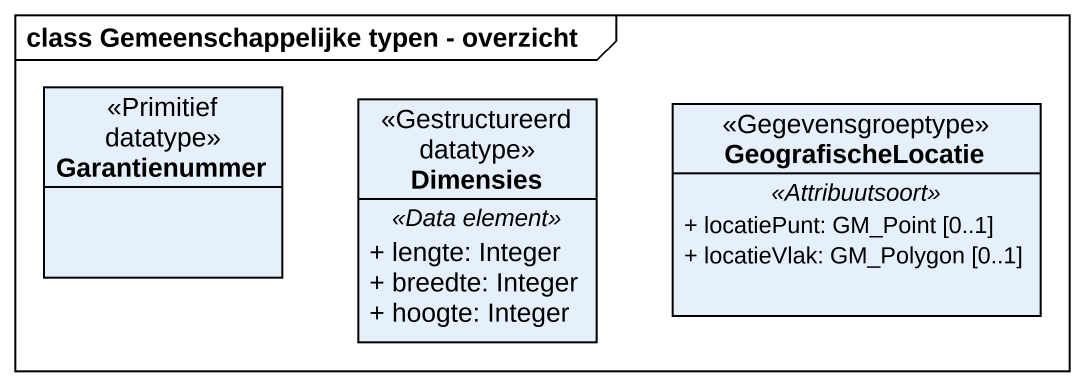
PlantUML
@startuml
mainframe class Gemeenschappelijke typen - overzicht
hide circle
hide empty members
skinparam classAttributeIconSize 0
class Garantienummer <<Primitief datatype>>
class Dimensies <<Gestructureerd datatype>> {
  .. <<Data element>> ..
  + lengte: Integer
  + breedte: Integer
  + hoogte: Integer
}
class GeografischeLocatie <<Gegevensgroeptype>> {
  .. <<Attribuutsoort>> ..
  + locatiePunt: GM_Point [0..1]
  + locatieVlak: GM_Polygon [0..1]
}
@enduml
